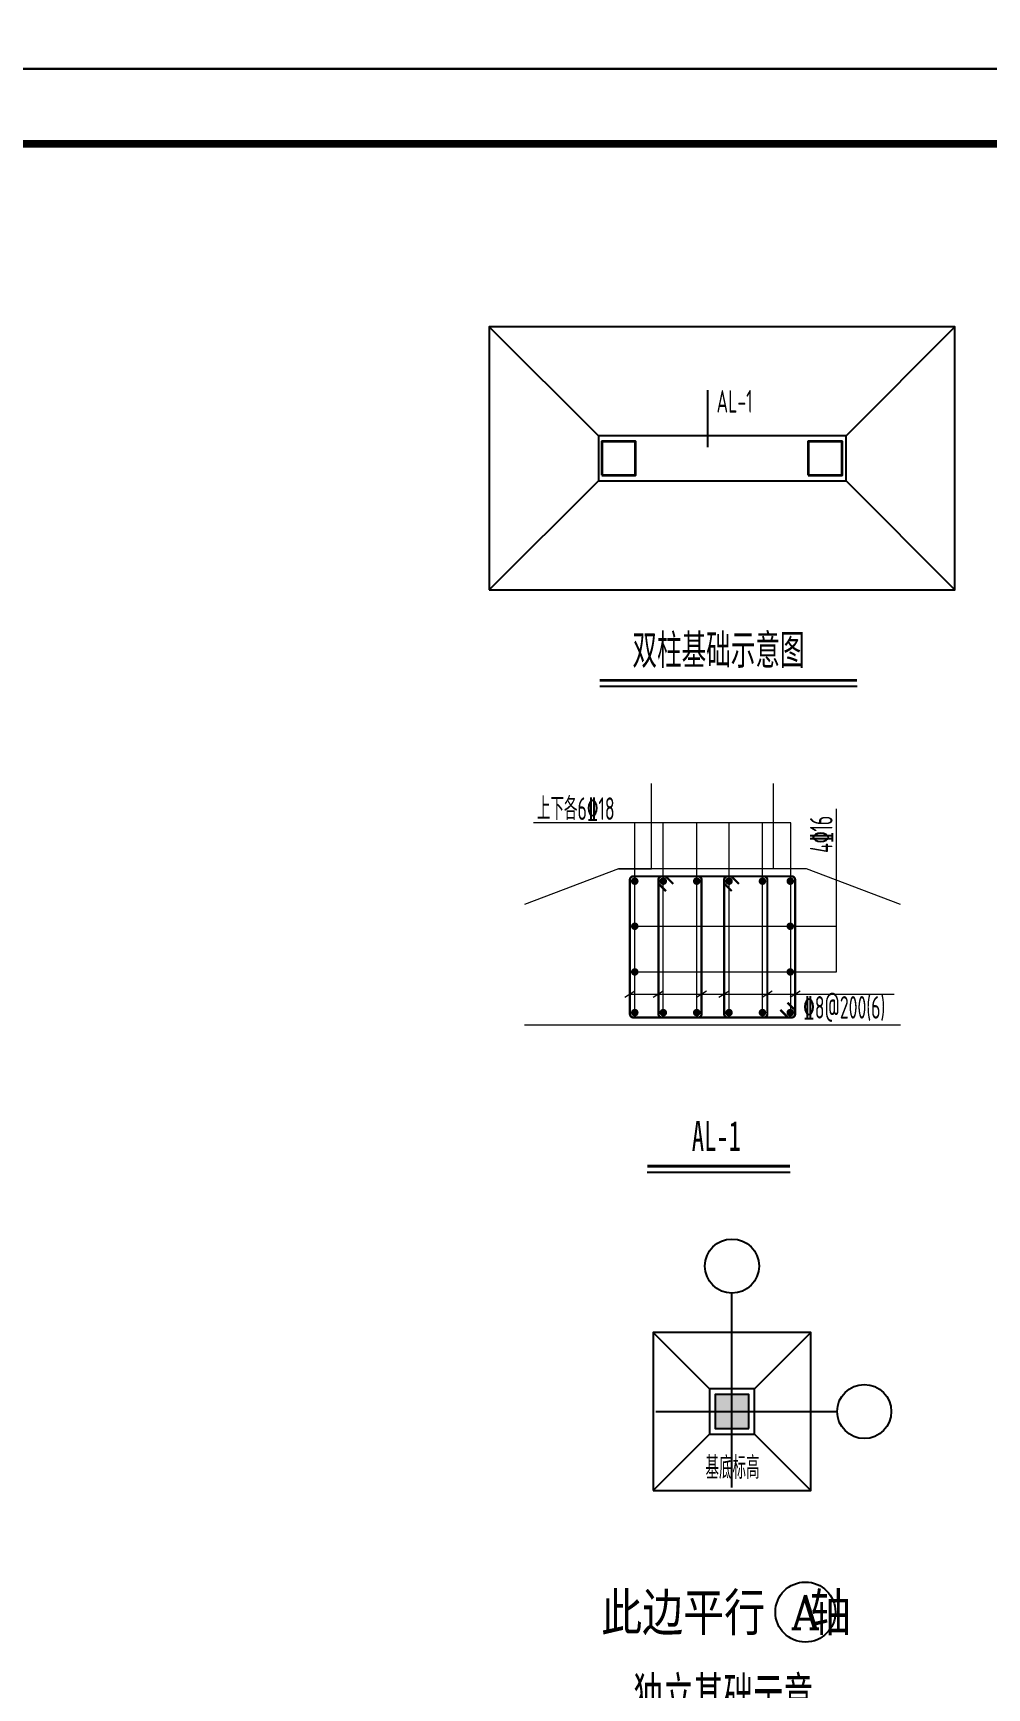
# Model space of a CAD drawing. Extents: x 2025205 to 2402328, y -557483 to 329036.
# Drawn here: x 2141427 to 2160471, y 88329 to 121366 of the extents above; entities that cross this region are included whole.
import ezdxf
from ezdxf.enums import TextEntityAlignment as Align

# ---------------------------------------------------------------- set-up
doc = ezdxf.new("R2010")
doc.units = 0
doc.header["$LTSCALE"] = 1500
doc.header["$MEASUREMENT"] = 0
for name, color, linetype in [('1505', 2, 'Continuous'), ('708', 2, 'Continuous'), ('709', 7, 'Continuous'), ('AXIS', 3, 'Continuous'), ('AXIS_TEXT', 7, 'Continuous'), ('PUB_TITLE', 4, 'Continuous'), ('TEXT', 7, 'Continuous'), ('THICK', 6, 'Continuous'), ('THIN', 7, 'Continuous'), ('结-说明', 7, 'Continuous')]:
    doc.layers.add(name, color=color, linetype=linetype)
for name, color, linetype, lineweight in [('1526', 7, 'Continuous', 18), ('rein', 6, 'ByLayer', 18), ('查找字符', 1, 'ByLayer', 18), ('门窗洞', 2, 'Continuous', 18)]:
    doc.layers.add(name, color=color, linetype=linetype, lineweight=lineweight)
doc.styles.add('COMPLEX', font='COMPLEX')
doc.styles.add('FromPkpm', font='Pkpmeng', dxfattribs={"width": 0.7, "bigfont": 'hztxt'})
doc.styles.add('HZ', font='FSGB2312.ttf', dxfattribs={"width": 0.7, "height": 5})
doc.styles.add('SXST', font='tssdeng.shx', dxfattribs={"bigfont": 'tssdchn.shx'})
doc.styles.add('黑体', font='simhei.ttf', dxfattribs={"width": 0.6})

# ---------------------------------------------------------------- blocks, each defined once
blk = doc.blocks.new('_AXISO')
blk.add_circle((0, 0), 0.5)
at = {"layer": 'AXIS_TEXT', "style": 'COMPLEX', "width": 1.041667}
blk.add_attdef('A', text='', height=0.56, dxfattribs=at).set_placement((-0.25, -0.28), (0.25, -0.28), align=Align.FIT)
blk = doc.blocks.new('4322')
at = {"layer": '709', "transparency": 33554687}
blk.add_hatch(color=256, dxfattribs=at).paths.add_polyline_path([(2155679.4, 95902.1), (2155679.4, 96352.1), (2155229.4, 96352.1), (2155229.4, 95902.1)])
at = {"layer": '1505', "ltscale": 1}
for points in [[(2152220.7, 107063.1), (2158420.7, 107063.1), (2158420.7, 110563.1), (2152220.7, 110563.1)], [(2153675.7, 108513.1), (2156975.7, 108513.1), (2156975.7, 109113.1), (2153675.7, 109113.1)], [(2154404.4, 95077.1), (2156504.4, 95077.1), (2156504.4, 97177.1), (2154404.4, 97177.1)], [(2155154.4, 95827.1), (2155754.4, 95827.1), (2155754.4, 96427.1), (2155154.4, 96427.1)]]:
    blk.add_lwpolyline(points, close=True, dxfattribs=at)
for points in [[(2152220.7, 110563.1), (2153675.7, 109113.1)], [(2158420.7, 110563.1), (2156975.7, 109113.1)], [(2152220.7, 107063.1), (2153675.7, 108513.1)], [(2158420.7, 107063.1), (2156975.7, 108513.1)], [(2154404.4, 97177.1), (2155154.4, 96427.1)], [(2156504.4, 97177.1), (2155754.4, 96427.1)], [(2154404.4, 95077.1), (2155154.4, 95827.1)], [(2156504.4, 95077.1), (2155754.4, 95827.1)]]:
    blk.add_lwpolyline(points, dxfattribs=at)
at = {"layer": '1526', "lineweight": 25}
blk.add_line((2155131.9, 108961.9), (2155131.9, 109720.9), dxfattribs=at)
at = {"layer": '708', "lineweight": 35, "ltscale": 1}
for points in [[(2153720.7, 108588.1), (2154170.7, 108588.1), (2154170.7, 109038.1), (2153720.7, 109038.1)], [(2156470.7, 108588.1), (2156920.7, 108588.1), (2156920.7, 109038.1), (2156470.7, 109038.1)]]:
    blk.add_lwpolyline(points, close=True, dxfattribs=at)
at = {"layer": '708', "ltscale": 1}
blk.add_lwpolyline([(2155679.4, 95902.1), (2155679.4, 96352.1), (2155229.4, 96352.1), (2155229.4, 95902.1)], close=True, dxfattribs=at)
at = {"layer": '709', "linetype": 'Continuous'}
for points in [[(2153720.7, 108588.1), (2154170.7, 108588.1), (2154170.7, 109038.1), (2153720.7, 109038.1)], [(2156470.7, 108588.1), (2156920.7, 108588.1), (2156920.7, 109038.1), (2156470.7, 109038.1)], [(2155679.4, 95902.1), (2155679.4, 96352.1), (2155229.4, 96352.1), (2155229.4, 95902.1)]]:
    blk.add_lwpolyline(points, close=True, dxfattribs=at)
at = {"layer": 'AXIS'}
for p, q in [((2155454.4, 95114.6), (2155454.4, 97702.9)), ((2154441.9, 96127.1), (2156855.1, 96127.1))]:
    blk.add_line(p, q, dxfattribs=at)
at = {"layer": 'rein', "color": 1, "const_width": 30}
for points in [[(2156097.7, 101473.3), (2156185.4, 101385.5, 0.1989124), (2156219.4, 101371.4), (2156247.5, 101371.4, 0.4142136), (2156295.5, 101419.4), (2156295.5, 103202.8, 0.4142136), (2156247.5, 103250.8), (2154143.5, 103250.8, 0.4142136), (2154095.5, 103202.8), (2154095.5, 101419.4, 0.4142136), (2154143.5, 101371.4), (2156247.5, 101371.4, 0.4142136), (2156295.5, 101419.4), (2156295.5, 101447.6, 0.1989124), (2156281.4, 101481.5), (2156193.7, 101569.3)], [(2154672.9, 103148.9), (2154585.2, 103236.7, 0.1989124), (2154551.2, 103250.8), (2154523.1, 103250.8, 0.4142136), (2154475.1, 103202.8), (2154475.1, 101419.4, 0.4142136), (2154523.1, 101371.4), (2155002.1, 101371.4, 0.4142136), (2155050.1, 101419.4), (2155050.1, 103202.8, 0.4142136), (2155002.1, 103250.8), (2154523.1, 103250.8, 0.4142136), (2154475.1, 103202.8), (2154475.1, 103174.7, 0.1989124), (2154489.2, 103140.7), (2154576.9, 103052.9)], [(2155547.9, 103148.9), (2155460.2, 103236.7, 0.1989124), (2155426.2, 103250.8), (2155398.1, 103250.8, 0.4142136), (2155350.1, 103202.8), (2155350.1, 101419.4, 0.4142136), (2155398.1, 101371.4), (2155877.1, 101371.4, 0.4142136), (2155925.1, 101419.4), (2155925.1, 103202.8, 0.4142136), (2155877.1, 103250.8), (2155398.1, 103250.8, 0.4142136), (2155350.1, 103202.8), (2155350.1, 103174.7, 0.1989124), (2155364.2, 103140.7), (2155451.9, 103052.9)]]:
    blk.add_lwpolyline(points, format="xyb", dxfattribs=at)
at = {"layer": 'rein', "color": 6, "const_width": 50}
for points in [[(2154160.5, 103160.8, -1), (2154160.5, 103210.8, -1)], [(2156230.5, 103160.8, -1), (2156230.5, 103210.8, -1)], [(2154160.5, 101411.4, -1), (2154160.5, 101461.4, -1)], [(2156230.5, 101411.4, -1), (2156230.5, 101461.4, -1)]]:
    blk.add_lwpolyline(points, format="xyb", close=True, dxfattribs=at)
at = {"layer": 'rein', "color": 1, "const_width": 50}
for points in [[(2154540.1, 103160.8, -1), (2154540.1, 103210.8, -1)], [(2154985.1, 103160.8, -1), (2154985.1, 103210.8, -1)], [(2155415.1, 103160.8, -1), (2155415.1, 103210.8, -1)], [(2155860.1, 103160.8, -1), (2155860.1, 103210.8, -1)], [(2154160.5, 102560.8, -1), (2154160.5, 102610.8, -1)], [(2156230.5, 102560.8, -1), (2156230.5, 102610.8, -1)], [(2154160.5, 101952.8, -1), (2154160.5, 102002.8, -1)], [(2156230.5, 101952.8, -1), (2156230.5, 102002.8, -1)], [(2154540.1, 101411.4, -1), (2154540.1, 101461.4, -1)], [(2154985.1, 101411.4, -1), (2154985.1, 101461.4, -1)], [(2155415.1, 101411.4, -1), (2155415.1, 101461.4, -1)], [(2155860.1, 101411.4, -1), (2155860.1, 101461.4, -1)]]:
    blk.add_lwpolyline(points, format="xyb", close=True, dxfattribs=at)
at = {"layer": 'THICK', "linetype": 'Continuous', "const_width": 36}
for points in [[(2153693.5, 105860.2), (2157119, 105860.2)], [(2154327.6, 99392.5), (2156228.2, 99392.5)]]:
    blk.add_lwpolyline(points, dxfattribs=at)
at = {"layer": 'THIN', "linetype": 'Continuous'}
for points in [[(2153693.5, 105780.2), (2157119, 105780.2)], [(2154327.6, 99312.5), (2156228.2, 99312.5)]]:
    blk.add_lwpolyline(points, dxfattribs=at)
at = {"layer": '查找字符', "color": 0}
for p, q in [((2154384.1, 103350.8), (2154384.1, 104485.4)), ((2156006.9, 103350.8), (2156006.9, 104485.4)), ((2156238.5, 103964.4), (2152811.1, 103964.4)), ((2154160.5, 101436.4), (2154160.5, 103964.4)), ((2154540.1, 101436.4), (2154540.1, 103964.4)), ((2154985.1, 101436.4), (2154985.1, 103964.4)), ((2155415.1, 101436.4), (2155415.1, 103964.4)), ((2155860.1, 101436.4), (2155860.1, 103964.4)), ((2156238.5, 101436.4), (2156238.5, 103964.4)), ((2156844.1, 101977.8), (2156844.1, 104148.4)), ((2154160.5, 102585.8), (2156844.1, 102585.8)), ((2154160.5, 101977.8), (2156844.1, 101977.8)), ((2154027.1, 101640.4), (2154160.5, 101725.4)), ((2154095.5, 101683.4), (2157613.1, 101683.4)), ((2154406.7, 101640.4), (2154540.1, 101725.4)), ((2154981.7, 101640.4), (2155115.1, 101725.4)), ((2155281.7, 101640.4), (2155415.1, 101725.4)), ((2155856.7, 101640.4), (2155990.1, 101725.4)), ((2156227.1, 101640.4), (2156360.5, 101725.4))]:
    blk.add_line(p, q, dxfattribs=at)
at = {"layer": '查找字符'}
blk.add_line((2153945.5, 103350.8), (2154384.1, 103350.8), dxfattribs=at)
at = {"layer": '门窗洞', "lineweight": 18, "ltscale": 3.333334}
for p, q in [((2153945.5, 103350.8), (2152694.1, 102874.1)), ((2156445.5, 103350.8), (2153945.5, 103350.8)), ((2157696.9, 102874.1), (2156445.5, 103350.8)), ((2157696.9, 101271.4), (2152694.1, 101271.4))]:
    blk.add_line(p, q, dxfattribs=at)
at = {"layer": 'AXIS', "xscale": 719.9999927999452, "yscale": 719.9999927999452, "zscale": 719.9999927999452}
for p in [(2155454.4, 98062.9), (2157215.1, 96127.1)]:
    blk.add_blockref('_AXISO', p, dxfattribs=at)
at = {"layer": 'AXIS', "xscale": 800, "yscale": 800, "zscale": 800}
blk.add_blockref('_AXISO', (2156431.8, 93457.9), dxfattribs=at).add_auto_attribs({'A': 'A'})
at = {"color": 2, "style": 'HZ', "width": 0.8}
blk.add_text('此边平行    轴', height=500, dxfattribs=at).set_placement((2153712.8, 93204.8))
at = {"layer": '1526', "lineweight": 25, "style": 'FromPkpm', "width": 0.6}
for s, p in [('AL-1', (2155248.7, 109422.4)), ('上下各6%%13218', (2152858.3, 104001.4)), ('%%1328@200(6)', (2156402.6, 101356.4)), ('基底标高', (2155101.6, 95229))]:
    blk.add_text(s, height=300, dxfattribs=at).set_placement(p)
blk.add_text('4%%13216', height=300, rotation=90, dxfattribs=at).set_placement((2156793.1, 103562.6))
at = {"layer": 'TEXT', "style": '黑体', "width": 0.6}
for s, p in [('双柱基础示意图', (2154129.3, 106068)), ('AL-1', (2154919.9, 99596))]:
    blk.add_text(s, height=400, dxfattribs=at).set_placement(p)
at = {"layer": '结-说明', "color": 7, "style": 'SXST', "width": 0.7}
blk.add_text('独立基础示意', height=600, dxfattribs=at).set_placement((2154142.9, 91997.6))

msp = doc.modelspace()

# ---------------------------------------------------------------- linework, layer by layer
at = {"layer": 'PUB_TITLE', "linetype": 'ByBlock'}
for points in [[(2066227.3, 120653.5), (2177677.3, 120653.5), (2177677.3, 183653.5), (2066227.3, 183653.5)], [(2066227.3, 57653.5), (2177677.3, 57653.5), (2177677.3, 120653.5), (2066227.3, 120653.5)]]:
    msp.add_lwpolyline(points, close=True, dxfattribs=at)
at = {"layer": 'PUB_TITLE', "linetype": 'ByBlock', "const_width": 150}
msp.add_lwpolyline([(2069977.3, 59153.5), (2176177.3, 59153.5), (2176177.3, 119153.5), (2069977.3, 119153.5)], close=True, dxfattribs=at)

# ---------------------------------------------------------------- block references
at = {"layer": '查找字符', "xscale": 1.5, "yscale": 1.5, "zscale": 1.5}
msp.add_blockref('4322', (-1077800.8, -50344.3), dxfattribs=at)

doc.saveas('drawing.dxf')
